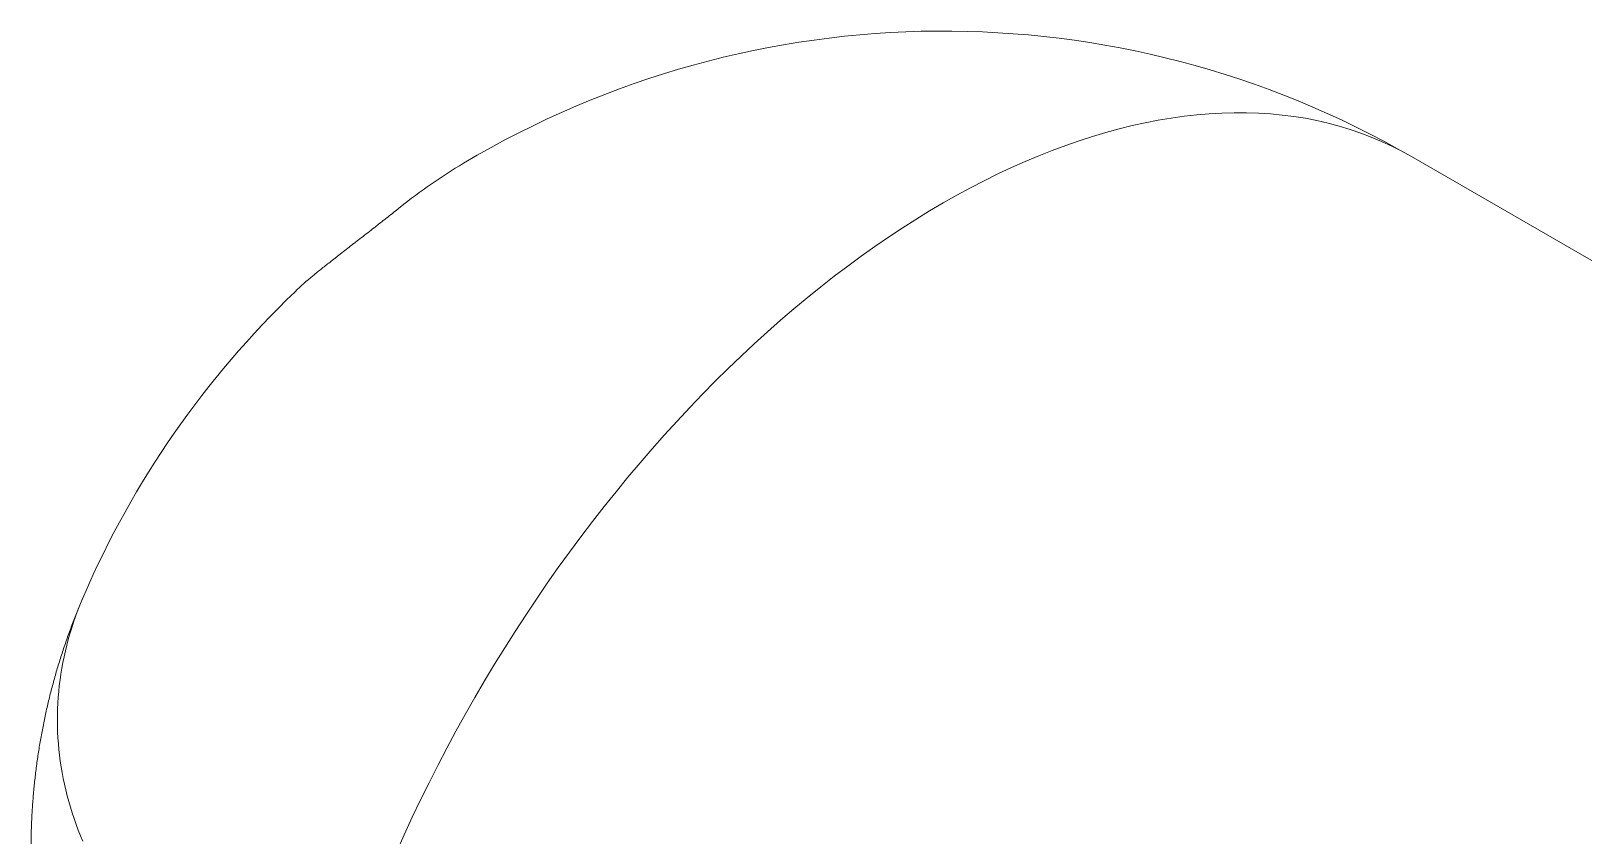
# Paper-space layout 'Presentación1' of a CAD drawing. Header units: millimetres. Extents: x 455 to 3402, y 15 to 1454.
# Drawn here: x 3145.62 to 3177.54, y 1290.38 to 1306.92 of the extents above; entities that cross this region are included whole.
import ezdxf

# ---------------------------------------------------------------- set-up
doc = ezdxf.new("R2010")
doc.units = ezdxf.units.MM

psp = doc.layouts.new('Presentación1')

# ---------------------------------------------------------------- linework, layer by layer
at = {"color": 7, "linetype": 'Continuous', "lineweight": 15}
psp.add_line((3237.634, 1267.605, -679.023), (3173.994, 1304.344, -679.023), dxfattribs=at)
at = {"color": 8, "linetype": 'Continuous', "lineweight": 15, "elevation": -679.023, "flags": 128}
for points in [[(3153.129, 1290.046), (3153.29, 1290.405), (3153.455, 1290.764), (3153.626, 1291.121), (3153.801, 1291.476), (3153.981, 1291.83), (3154.165, 1292.182), (3154.353, 1292.532), (3154.546, 1292.88), (3154.743, 1293.226), (3154.944, 1293.57), (3155.149, 1293.911), (3155.358, 1294.249), (3155.57, 1294.584), (3155.787, 1294.917), (3156.007, 1295.246), (3156.231, 1295.573), (3156.458, 1295.895), (3156.689, 1296.215), (3156.923, 1296.53), (3157.16, 1296.842), (3157.4, 1297.15), (3157.644, 1297.454), (3157.89, 1297.754), (3158.138, 1298.049), (3158.39, 1298.34), (3158.644, 1298.627), (3158.901, 1298.908), (3159.159, 1299.185), (3159.421, 1299.457), (3159.684, 1299.724), (3159.949, 1299.986), (3160.216, 1300.243), (3160.485, 1300.494), (3160.755, 1300.74), (3161.027, 1300.98), (3161.301, 1301.214), (3161.576, 1301.443), (3161.852, 1301.665), (3162.129, 1301.882), (3162.407, 1302.093), (3162.686, 1302.297), (3162.965, 1302.496), (3163.246, 1302.688), (3163.526, 1302.873), (3163.807, 1303.052), (3164.089, 1303.225), (3164.37, 1303.391), (3164.651, 1303.55), (3164.933, 1303.702), (3165.214, 1303.847), (3165.494, 1303.986), (3165.775, 1304.117), (3166.054, 1304.242), (3166.333, 1304.359), (3166.611, 1304.47), (3166.888, 1304.573), (3167.164, 1304.669), (3167.439, 1304.758), (3167.713, 1304.839), (3167.985, 1304.913), (3168.255, 1304.98), (3168.524, 1305.039), (3168.791, 1305.091), (3169.056, 1305.135), (3169.32, 1305.172), (3169.581, 1305.201), (3169.839, 1305.223), (3170.096, 1305.238), (3170.35, 1305.245), (3170.602, 1305.244), (3170.85, 1305.236), (3171.097, 1305.22), (3171.34, 1305.197), (3171.58, 1305.167), (3171.817, 1305.129), (3172.051, 1305.083), (3172.282, 1305.03), (3172.509, 1304.97), (3172.733, 1304.902), (3172.953, 1304.827), (3173.17, 1304.744), (3173.382, 1304.654), (3173.591, 1304.557), (3173.796, 1304.453), (3173.994, 1304.344)], [(3146.704, 1295.318), (3146.67, 1295.239), (3146.623, 1295.123), (3146.578, 1295.007), (3146.535, 1294.89), (3146.494, 1294.773), (3146.456, 1294.655), (3146.42, 1294.538), (3146.386, 1294.42), (3146.355, 1294.302), (3146.326, 1294.184), (3146.299, 1294.065), (3146.275, 1293.947), (3146.253, 1293.828), (3146.233, 1293.709), (3146.216, 1293.59), (3146.201, 1293.471), (3146.188, 1293.352), (3146.178, 1293.232), (3146.17, 1293.113), (3146.165, 1292.994), (3146.161, 1292.874), (3146.161, 1292.755), (3146.162, 1292.635), (3146.166, 1292.516), (3146.172, 1292.396), (3146.181, 1292.277), (3146.191, 1292.158), (3146.205, 1292.039), (3146.22, 1291.92), (3146.238, 1291.801), (3146.258, 1291.682), (3146.281, 1291.563), (3146.306, 1291.444), (3146.333, 1291.326), (3146.363, 1291.208), (3146.395, 1291.09), (3146.429, 1290.972), (3146.465, 1290.854), (3146.504, 1290.737), (3146.545, 1290.62), (3146.589, 1290.503), (3146.635, 1290.387), (3146.683, 1290.271)]]:
    psp.add_lwpolyline(points, dxfattribs=at)
at = {"color": 7, "linetype": 'Continuous', "lineweight": 15}
for centre, radius, start, end in [((3164.37, 1287.672, -679.023), 19.25, 60.0027, 120.8106), ((3160.252, 1294.521, -679.023), 11.258, 120.6653, 128.7394), ((3155.594, 1296.825, -679.023), 6.57, 129.552, 133.8099), ((3164.37, 1287.672, -679.023), 19.25, 133.8008, 156.5972)]:
    psp.add_arc(centre, radius, start, end, dxfattribs=at)
for points, knots in [([(3153.207, 1303.303, -679.023), (3153.174, 1303.276, -679.023), (3153.14, 1303.249, -679.023), (3153.068, 1303.191, -679.023), (3153.03, 1303.161, -679.023), (3152.98, 1303.122, -679.023), (3152.97, 1303.114, -679.023), (3152.955, 1303.102, -679.023), (3152.95, 1303.098, -679.023), (3152.94, 1303.09, -679.023), (3152.935, 1303.086, -679.023), (3152.909, 1303.065, -679.023), (3152.888, 1303.049, -679.023), (3152.825, 1303, -679.023), (3152.783, 1302.966, -679.023), (3152.718, 1302.916, -679.023), (3152.696, 1302.899, -679.023), (3152.668, 1302.877, -679.023), (3152.663, 1302.873, -679.023), (3152.652, 1302.865, -679.023), (3152.646, 1302.86, -679.023), (3152.63, 1302.847, -679.023), (3152.619, 1302.839, -679.023), (3152.564, 1302.796, -679.023), (3152.52, 1302.762, -679.023), (3152.433, 1302.695, -679.023), (3152.39, 1302.661, -679.023), (3152.336, 1302.619, -679.023), (3152.325, 1302.611, -679.023), (3152.304, 1302.595, -679.023), (3152.293, 1302.586, -679.023), (3152.261, 1302.562, -679.023), (3152.241, 1302.546, -679.023), (3152.179, 1302.498, -679.023), (3152.138, 1302.466, -679.023), (3152.059, 1302.405, -679.023), (3152.02, 1302.375, -679.023), (3151.963, 1302.33, -679.023), (3151.944, 1302.315, -679.023), (3151.916, 1302.294, -679.023), (3151.907, 1302.286, -679.023), (3151.888, 1302.272, -679.023), (3151.879, 1302.265, -679.023), (3151.834, 1302.229, -679.023), (3151.799, 1302.202, -679.023), (3151.731, 1302.148, -679.023), (3151.698, 1302.123, -679.023), (3151.635, 1302.072, -679.023), (3151.604, 1302.048, -679.023), (3151.545, 1302, -679.023), (3151.517, 1301.977, -679.023), (3151.483, 1301.949, -679.023), (3151.476, 1301.944, -679.023), (3151.462, 1301.933, -679.023), (3151.456, 1301.927, -679.023), (3151.436, 1301.911, -679.023), (3151.423, 1301.901, -679.023), (3151.411, 1301.89, -679.023)], [0, 0, 0, 0, 0.0625, 0.0625, 0.125, 0.125, 0.140625, 0.140625, 0.148437, 0.148437, 0.15625, 0.15625, 0.1875, 0.1875, 0.25, 0.25, 0.28125, 0.28125, 0.289062, 0.289062, 0.296875, 0.296875, 0.3125, 0.3125, 0.375, 0.375, 0.4375, 0.4375, 0.453125, 0.453125, 0.46875, 0.46875, 0.5, 0.5, 0.5625, 0.5625, 0.625, 0.625, 0.65625, 0.65625, 0.671875, 0.671875, 0.6875, 0.6875, 0.75, 0.75, 0.8125, 0.8125, 0.875, 0.875, 0.9375, 0.9375, 0.953125, 0.953125, 0.96875, 0.96875, 1, 1, 1, 1]), ([(3146.704, 1295.318, -679.023), (3146.7, 1295.309, -679.023), (3146.676, 1295.255, -679.023), (3146.634, 1295.156, -679.023), (3146.579, 1295.021, -679.023), (3146.525, 1294.885, -679.023), (3146.473, 1294.749, -679.023), (3146.422, 1294.613, -679.023), (3146.372, 1294.476, -679.023), (3146.325, 1294.339, -679.023), (3146.278, 1294.202, -679.023), (3146.234, 1294.064, -679.023), (3146.191, 1293.926, -679.023), (3146.149, 1293.787, -679.023), (3146.109, 1293.648, -679.023), (3146.071, 1293.509, -679.023), (3146.034, 1293.369, -679.023), (3145.998, 1293.23, -679.023), (3145.965, 1293.09, -679.023), (3145.932, 1292.949, -679.023), (3145.902, 1292.809, -679.023), (3145.873, 1292.668, -679.023), (3145.845, 1292.527, -679.023), (3145.819, 1292.385, -679.023), (3145.795, 1292.244, -679.023), (3145.772, 1292.102, -679.023), (3145.751, 1291.96, -679.023), (3145.732, 1291.818, -679.023), (3145.714, 1291.676, -679.023), (3145.697, 1291.534, -679.023), (3145.682, 1291.391, -679.023), (3145.669, 1291.249, -679.023), (3145.657, 1291.106, -679.023), (3145.647, 1290.964, -679.023), (3145.639, 1290.821, -679.023), (3145.632, 1290.678, -679.023), (3145.626, 1290.535, -679.023), (3145.623, 1290.392, -679.023), (3145.62, 1290.25, -679.023), (3145.62, 1290.107, -679.023), (3145.621, 1289.964, -679.023), (3145.623, 1289.821, -679.023), (3145.627, 1289.678, -679.023), (3145.633, 1289.536, -679.023), (3145.64, 1289.393, -679.023), (3145.649, 1289.251, -679.023), (3145.66, 1289.108, -679.023), (3145.672, 1288.966, -679.023), (3145.685, 1288.824, -679.023), (3145.7, 1288.682, -679.023), (3145.717, 1288.54, -679.023), (3145.735, 1288.398, -679.023), (3145.755, 1288.257, -679.023), (3145.776, 1288.115, -679.023), (3145.799, 1287.974, -679.023), (3145.824, 1287.833, -679.023), (3145.85, 1287.693, -679.023), (3145.877, 1287.552, -679.023), (3145.907, 1287.412, -679.023), (3145.937, 1287.272, -679.023), (3145.97, 1287.133, -679.023), (3146.003, 1286.994, -679.023), (3146.039, 1286.855, -679.023), (3146.076, 1286.716, -679.023), (3146.114, 1286.578, -679.023), (3146.154, 1286.44, -679.023), (3146.195, 1286.302, -679.023), (3146.238, 1286.165, -679.023), (3146.283, 1286.028, -679.023), (3146.329, 1285.892, -679.023), (3146.376, 1285.756, -679.023), (3146.425, 1285.62, -679.023), (3146.476, 1285.485, -679.023), (3146.528, 1285.35, -679.023), (3146.582, 1285.216, -679.023), (3146.637, 1285.082, -679.023), (3146.693, 1284.949, -679.023), (3146.751, 1284.816, -679.023), (3146.811, 1284.684, -679.023), (3146.872, 1284.552, -679.023), (3146.934, 1284.421, -679.023), (3146.998, 1284.29, -679.023), (3147.064, 1284.16, -679.023), (3147.131, 1284.03, -679.023), (3147.199, 1283.901, -679.023), (3147.269, 1283.772, -679.023), (3147.34, 1283.644, -679.023), (3147.413, 1283.517, -679.023), (3147.487, 1283.39, -679.023), (3147.563, 1283.264, -679.023), (3147.64, 1283.138, -679.023), (3147.718, 1283.013, -679.023), (3147.798, 1282.889, -679.023), (3147.88, 1282.765, -679.023), (3147.963, 1282.642, -679.023), (3148.047, 1282.52, -679.023), (3148.133, 1282.398, -679.023), (3148.22, 1282.277, -679.023), (3148.309, 1282.157, -679.023), (3148.399, 1282.037, -679.023), (3148.49, 1281.918, -679.023), (3148.583, 1281.8, -679.023), (3148.677, 1281.682, -679.023), (3148.773, 1281.566, -679.023), (3148.87, 1281.45, -679.023), (3148.968, 1281.334, -679.023), (3149.068, 1281.22, -679.023), (3149.17, 1281.106, -679.023), (3149.272, 1280.993, -679.023), (3149.377, 1280.881, -679.023), (3149.482, 1280.769, -679.023), (3149.589, 1280.659, -679.023), (3149.697, 1280.549, -679.023), (3149.807, 1280.44, -679.023), (3149.918, 1280.332, -679.023), (3150.03, 1280.224, -679.023), (3150.144, 1280.118, -679.023), (3150.259, 1280.012, -679.023), (3150.376, 1279.907, -679.023), (3150.494, 1279.803, -679.023), (3150.613, 1279.7, -679.023), (3150.733, 1279.598, -679.023), (3150.855, 1279.497, -679.023), (3150.979, 1279.396, -679.023), (3151.103, 1279.297, -679.023), (3151.229, 1279.198, -679.023), (3151.356, 1279.101, -679.023), (3151.485, 1279.004, -679.023), (3151.615, 1278.908, -679.023), (3151.746, 1278.814, -679.023), (3151.878, 1278.72, -679.023), (3152.012, 1278.627, -679.023), (3152.146, 1278.536, -679.023), (3152.282, 1278.445, -679.023), (3152.42, 1278.356, -679.023), (3152.558, 1278.267, -679.023), (3152.698, 1278.18, -679.023), (3152.839, 1278.093, -679.023), (3152.981, 1278.008, -679.023), (3153.096, 1277.94, -679.023), (3153.163, 1277.901, -679.023), (3153.183, 1277.889, -679.023)], [0, 0, 0, 0, 0.001486, 0.008642, 0.015789, 0.022927, 0.030055, 0.037174, 0.044285, 0.051387, 0.058481, 0.065568, 0.072646, 0.079718, 0.086782, 0.09384, 0.100891, 0.107936, 0.114975, 0.122009, 0.129036, 0.136059, 0.143076, 0.150089, 0.157097, 0.164101, 0.171101, 0.178097, 0.185089, 0.192078, 0.199064, 0.206047, 0.213028, 0.220006, 0.226981, 0.233955, 0.240927, 0.247897, 0.254866, 0.261834, 0.268801, 0.275768, 0.282734, 0.289699, 0.296665, 0.303631, 0.310597, 0.317564, 0.324531, 0.3315, 0.33847, 0.345442, 0.352415, 0.35939, 0.366368, 0.373348, 0.380331, 0.387317, 0.394306, 0.401298, 0.408294, 0.415294, 0.422299, 0.429307, 0.436321, 0.443339, 0.450363, 0.457392, 0.464427, 0.471467, 0.478515, 0.485568, 0.492629, 0.499696, 0.506771, 0.513854, 0.520945, 0.528044, 0.535152, 0.542268, 0.549394, 0.556529, 0.563674, 0.570829, 0.577995, 0.585171, 0.592359, 0.599557, 0.606768, 0.613991, 0.621226, 0.628474, 0.635735, 0.643009, 0.650297, 0.657599, 0.664916, 0.672247, 0.679594, 0.686956, 0.694334, 0.701728, 0.709138, 0.716565, 0.724009, 0.731471, 0.73895, 0.746448, 0.753963, 0.761497, 0.76905, 0.776622, 0.784213, 0.791823, 0.799454, 0.807104, 0.814774, 0.822464, 0.830175, 0.837906, 0.845657, 0.853429, 0.861221, 0.869034, 0.876867, 0.88472, 0.892594, 0.900487, 0.9084, 0.916333, 0.924285, 0.932256, 0.940245, 0.948253, 0.956278, 0.964321, 0.972381, 0.980457, 0.988548, 0.996655, 1, 1, 1, 1])]:
    psp.add_open_spline(points, degree=3, knots=knots, dxfattribs=at)

doc.saveas('drawing.dxf')
